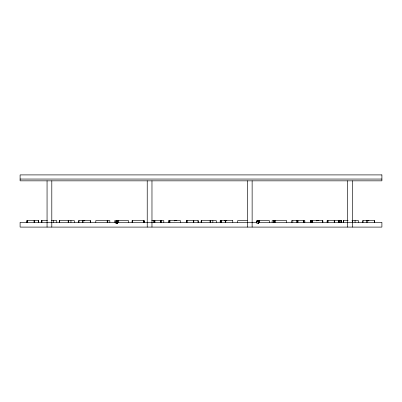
<?xml version="1.0" encoding="UTF-8"?>
<svg xmlns="http://www.w3.org/2000/svg" width="402" height="402" viewBox="0 0 402 402"><rect width="100%" height="100%" fill="white"/><g stroke="black" fill="none" stroke-linecap="round" stroke-linejoin="round"><path stroke-width="0.6" d="M144.534 221.758L143.936 220.572L143.715 222.04L144.534 222.04L143.936 220.572L132.077 220.572L132.077 222.351M116.052 221.758L116.409 220.572L117.615 221.758L117.615 223.537L116.052 223.537L116.052 221.758L117.615 221.758L118.022 220.572L117.615 223.537M116.052 223.537L116.339 220.572L115.61 222.04M256.928 221.758L257.416 220.572L258.486 221.758L258.486 223.537L256.928 223.537L256.928 221.758L258.486 221.758L258.999 220.572L258.999 222.351L258.486 223.537M256.727 222.04L257.38 220.572L257.416 221.758M174.131 220.814L176.875 220.572M316.203 220.814L318.932 220.572M20.1 179.056L381.9 179.056M47.451 220.572L41.617 220.572L41.617 222.351M51.411 220.572L56.747 220.572L56.747 222.351M151.715 220.572L163.79 220.572L163.79 222.351M232.778 220.572L220.195 220.572L220.195 222.351M247.265 220.572L237.662 220.572L237.662 222.351M310.299 220.572L322.881 220.572L322.881 222.351M348.132 220.572L343.378 220.572L343.378 222.351M351.911 220.572L358.413 220.572L358.413 222.351M116.203 222.351L20.1 222.351L20.1 227.095L381.9 227.095L381.9 222.351L258.787 222.351M117.459 222.351L256.903 222.351M366.237 220.572L368.981 220.814M82.134 220.572L84.877 220.814M224.14 220.572L226.874 220.814M374.533 222.351L374.533 220.572L362.674 220.572L362.674 222.351M374.378 220.572L374.378 222.351M367.071 220.572L367.071 222.351M366.9 220.572L366.9 222.351M363.081 220.572L363.081 222.351M355.061 220.572L355.061 222.351M352.559 220.572L352.629 222.351M352.499 220.572L352.499 222.351M352.303 180.835L352.303 227.095M347.559 180.835L347.559 227.095M343.665 220.572L343.665 222.351M343.469 220.572L343.469 222.351M341.388 222.351L341.388 220.572L327.097 220.572L327.097 222.351M341.278 220.572L341.278 222.351M341.228 220.572L341.228 222.351M340.192 220.572L340.192 222.351M339.298 220.572L339.298 222.351M338.846 220.572L338.846 222.351M338.635 220.572L338.635 222.351M334.399 220.572L334.399 222.351M334.328 220.572L334.303 222.351M334.223 220.572L334.223 222.351M327.952 220.572L327.952 222.351M327.846 220.572L327.846 222.351M327.354 220.572L327.384 222.351M322.67 220.572L322.67 222.351M312.384 220.572L312.384 222.351M312.299 220.572L312.299 222.351M311.826 220.572L311.826 222.351M311.505 220.572L311.505 222.351M310.907 220.572L310.907 222.351M310.349 220.572L310.299 222.351M304.832 222.351L304.832 220.572L291.626 220.572L291.626 222.351M303.952 220.572L303.952 222.351M303.676 220.572L303.676 222.351M303.485 220.572L303.485 222.351M297.872 220.572L297.872 222.351M297.802 220.572L297.802 222.351M297.751 220.572L297.751 222.351M297.334 220.572L297.324 222.351M297.053 220.572L297.093 222.351M296.912 220.572L296.912 222.351M292.827 220.572L292.787 222.351M286.671 222.351L286.671 220.572L272.129 220.572L272.129 222.351M275.44 220.572L275.44 222.351M274.682 220.572L274.682 222.351M274.335 220.572L274.335 222.351M274.053 220.572L274.053 222.351M273.305 220.572L273.305 222.351M269.38 222.351L269.38 220.572L256.692 220.572L256.692 222.351M259.627 220.572L259.627 222.351M252.134 180.835L252.134 227.095M247.391 180.835L247.391 227.095M232.728 220.572L232.778 222.351M225.346 220.572L225.421 222.351M225.251 220.572L225.251 222.351M221.432 220.572L221.432 222.351M221.02 220.572L221.02 222.351M220.507 220.572L220.507 222.351M220.407 220.572L220.407 222.351M216.296 222.351L216.296 220.572L201.166 220.572L201.166 222.351M212.844 220.572L212.844 222.351M210.281 220.572L210.281 222.351M210.085 220.572L210.085 222.351M201.447 220.572L201.447 222.351M201.327 220.572L201.327 222.351M201.251 220.572L201.251 222.351M198.231 222.351L198.231 220.572L186.367 220.572L186.367 222.351M198.045 220.572L198.045 222.351M193.799 220.572L193.799 222.351M193.628 220.572L193.628 222.351M187.242 220.572L187.242 222.351M186.598 220.572L186.598 222.351M180.438 222.351L180.438 220.572L168.574 220.572L168.574 222.351M169.94 220.572L169.94 222.351M169.473 220.572L169.473 222.351M169.157 220.572L169.157 222.351M161.559 220.572L161.559 222.351M160.865 220.572L160.865 222.351M160.378 220.572L160.378 222.351M154.926 220.572L154.956 222.351M154.654 220.572L154.654 222.351M154.494 220.572L154.494 222.351M154.458 220.572L154.458 222.351M154.167 220.572L154.167 222.351M153.815 220.572L153.815 222.351M151.971 180.835L151.971 227.095M147.227 180.835L147.227 227.095M143.936 220.572L143.936 222.351M143.795 220.572L143.795 222.351M132.695 220.572L132.695 222.351M128.504 222.351L128.504 220.572L114.781 220.572L114.781 222.351M118.751 220.572L118.751 222.351M109.826 222.351L109.826 220.572L95.797 220.572L95.797 222.351M107.801 220.572L107.801 222.351M107.203 220.572L107.203 222.351M90.435 222.351L90.435 220.572L78.571 220.572L78.571 222.351M90.279 220.572L90.279 222.351M82.968 220.572L82.968 222.351M82.797 220.572L82.797 222.351M78.983 220.572L78.983 222.351M74.315 222.351L74.315 220.572L59.275 220.572L59.275 222.351M70.958 220.572L70.958 222.351M68.395 220.572L68.395 222.351M68.199 220.572L68.199 222.351M59.561 220.572L59.561 222.351M59.436 220.572L59.436 222.351M59.365 220.572L59.365 222.351M53.295 220.572L53.295 222.351M51.803 180.835L51.803 227.095M47.059 180.835L47.059 227.095M41.898 220.572L41.898 222.351M41.778 220.572L41.778 222.351M41.702 220.572L41.702 222.351M38.682 222.351L38.682 220.572L26.823 220.572L26.823 222.351M38.497 220.572L38.497 222.351M34.255 220.572L34.255 222.351M34.08 220.572L34.08 222.351M27.698 220.572L27.698 222.351M27.05 220.572L27.05 222.351M381.9 174.905L20.1 174.905L20.1 180.835L381.9 180.835L381.9 174.905"/></g></svg>
